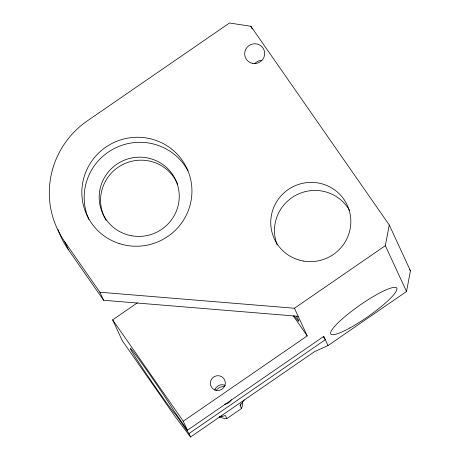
<?xml version="1.0" encoding="UTF-8"?>
<svg xmlns="http://www.w3.org/2000/svg" width="460" height="460" viewBox="0 0 460 460"><rect width="100%" height="100%" fill="white"/><g stroke="black" fill="none" stroke-linecap="round" stroke-linejoin="round"><path stroke-width="0.69" d="M137.448 302.784L112.654 319.849L122.256 340.624L175.352 416.858L190.549 437L314.502 351.659L328.014 345.546L406.519 291.502L385.342 245.674L389.269 224.974L250.878 26.277L229.494 23L87.463 120.784A87.826 86.44 -24.8 0 0 64.584 241.529L68.304 249.573L103.603 300.265L298.16 316.302M406.519 291.502L410.441 270.802L389.269 224.974M219.788 416.754A15.053 14.818 -24.8 0 0 224.664 418.514L226.837 418.606L241.517 408.503L240.091 405.427L240.603 403.886M241.517 408.503L242.196 406.444A15.053 14.818 -24.8 0 0 242.408 402.569M240.091 405.427L244.26 400.022M64.584 241.529L99.889 292.221L294.446 308.257L385.342 245.674M328.014 345.546L323.777 336.375L187.427 430.249L183.258 421.228L307.211 335.886L294.446 308.257M190.549 437L188.974 433.59L325.318 339.716L323.276 336.783M221.984 415.989L219.472 417.088L225.417 415.529L226.837 418.606M409.624 269.629L410.441 270.802M293.256 315.847L307.211 335.886M112.654 319.849L183.258 421.228M187.427 430.249L173.949 410.895A40.146 1.225 55.5 0 0 137.494 357.334A40.146 1.225 55.5 0 0 142.381 367.908A40.146 1.225 55.5 0 0 175.49 414.236L188.974 433.59M250.878 26.277L252.051 28.807M99.889 292.221L103.603 300.265M68.304 249.573A87.826 86.44 -24.8 0 1 57.971 229.511M88.924 219.546A55.206 54.332 -24.8 0 1 115.213 148.051A55.206 54.332 -24.8 0 1 187.956 170.867M277.225 244.944A40.146 39.514 -24.8 0 1 276.742 243.662M276.517 243.018A40.146 39.514 -24.8 0 1 298.638 193.896A40.146 39.514 -24.8 0 1 349.749 210.829M214.774 390.206A7.527 7.412 -24.8 0 1 225.256 385.388M231.397 399.746A9.033 8.889 -24.8 0 1 224.819 404.277M216.005 390.678A9.033 8.889 -24.8 0 1 224.635 386.601M296.476 316.509A55.206 1.679 55.5 0 1 294.25 315.968M106.064 220.242A40.146 39.514 -24.8 0 1 122.831 164.502A40.146 39.514 -24.8 0 1 177.64 184.287M254.69 63.779A10.04 9.878 -26.7 0 1 261.522 60.266M349.853 327.991A40.146 7.003 -34.9 0 0 396.853 288.265A40.146 7.003 -34.9 0 0 344.69 316.808A40.146 7.003 -34.9 0 0 349.853 327.991M119.853 243.76A55.206 54.332 -24.8 0 0 190.745 179.797A55.206 54.332 -24.8 0 0 100.073 151.685A55.206 54.332 -24.8 0 0 119.853 243.76M131.824 235.819A40.146 39.514 -24.8 0 0 176.996 183.206A40.146 39.514 -24.8 0 0 108.842 171.344A40.146 39.514 -24.8 0 0 131.824 235.819M303.393 261.044A40.146 39.514 -24.8 0 0 348.565 208.426A40.146 39.514 -24.8 0 0 280.41 196.564A40.146 39.514 -24.8 0 0 303.393 261.044M252.822 63.422A10.04 9.878 -24.8 0 0 264.115 50.267A10.04 9.878 -24.8 0 0 247.077 47.3A10.04 9.878 -24.8 0 0 252.822 63.422M216.453 390.425A7.527 7.412 -24.8 0 0 224.923 380.558A7.527 7.412 -24.8 0 0 212.14 378.333A7.527 7.412 -24.8 0 0 216.453 390.425"/></g></svg>
